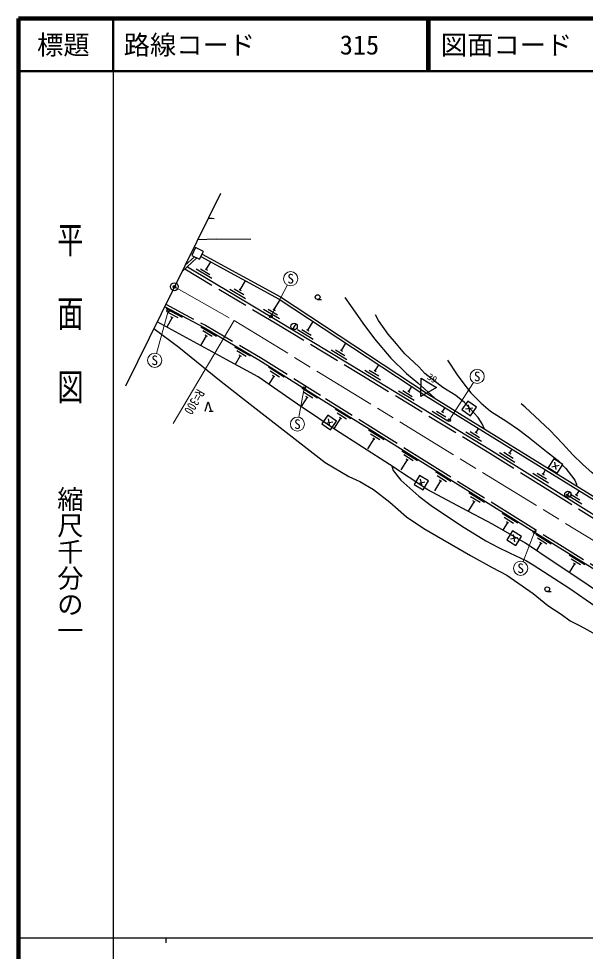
# Model space of a CAD drawing. Units: millimetres, scale not verified. Extents: x 40000 to 680000, y 20000 to 380000.
# Drawn here: x 40000 to 147890, y 202409 to 380000 of the extents above; entities that cross this region are included whole.
import ezdxf
from ezdxf.enums import TextEntityAlignment as Align

# ---------------------------------------------------------------- set-up
doc = ezdxf.new("R2010")
doc.units = ezdxf.units.MM
doc.header["$LTSCALE"] = 1000
doc.header["$PDMODE"] = 32
doc.header["$PDSIZE"] = 500
doc.linetypes.add('CHAIN', pattern=[18.5, 12, -1.5, 3.5, -1.5])
doc.linetypes.add('DASHED', pattern=[7.5, 6, -1.5])
for name, color, linetype, lineweight in [('M-BGD', 7, 'Continuous', 25), ('M-BMK', 2, 'CHAIN', 13), ('M-BMK-OTRS', 5, 'Continuous', 25), ('M-BMK-SRVR', 3, 'Continuous', 25), ('M-STR-HTXT', 7, 'Continuous', 13), ('M-STR-STRC', 7, 'Continuous', 25), ('M-TTL', 2, 'Continuous', 140), ('M-TTL-BAND', 7, 'Continuous', 25), ('M-TTL-LINE', 7, 'Continuous', 50)]:
    doc.layers.add(name, color=color, linetype=linetype, lineweight=lineweight)
doc.layers.add('M-OTRS', color=6, linetype='Continuous')
doc.layers.add('M-TTL-TXT', color=7, linetype='Continuous')
doc.styles.add('@ＭＳ ゴシック', font='')
doc.styles.add('ＭＳ ゴシック', font='')
doc.styles.get('@ＭＳ ゴシック').set_extended_font_data('@MS Gothic')
doc.styles.get('ＭＳ ゴシック').set_extended_font_data('MS Gothic')

msp = doc.modelspace()

# ---------------------------------------------------------------- linework, layer by layer
at = {"layer": 'M-BGD'}
for p, q in [((73940, 334437), (71038, 331774)), ((73459, 334674), (71649, 333013)), ((73766, 332361), (76771, 330567)), ((74597, 332389), (76401, 331312)), ((75519, 332362), (75940, 332111)), ((75730, 332237), (76588, 333675)), ((81037, 328544), (82840, 327468)), ((82169, 328392), (83181, 330088)), ((80205, 328517), (83211, 326722)), ((81959, 328518), (82380, 328267)), ((88609, 324548), (89767, 326487)), ((96925, 326524), (97675, 326524)), ((71184, 323085), (68092, 324724)), ((70355, 323015), (68500, 323999)), ((69433, 322995), (69000, 323224)), ((86645, 324672), (89650, 322878)), ((87477, 324700), (89280, 323623)), ((88399, 324673), (88819, 324422)), ((69217, 323109), (68223, 321234)), ((92754, 321907), (92133, 320880)), ((95039, 320678), (96048, 322350)), ((77682, 319501), (74664, 321272)), ((76851, 319467), (75040, 320529)), ((75929, 319486), (75506, 319734)), ((93075, 320812), (96072, 319003)), ((93907, 320835), (95705, 319750)), ((94829, 320805), (95248, 320552)), ((75718, 319610), (74626, 317749)), ((101460, 316803), (102316, 318221)), ((84151, 315705), (81132, 317477)), ((83320, 315672), (81508, 316734)), ((99497, 316937), (102493, 315129)), ((100329, 316960), (102127, 315876)), ((101250, 316930), (101670, 316677)), ((82186, 315815), (81223, 314173)), ((82398, 315691), (81975, 315939)), ((90525, 311754), (87564, 313619)), ((89693, 311746), (87916, 312866)), ((105918, 313062), (108906, 311239)), ((106750, 313082), (108543, 311988)), ((107672, 313047), (108090, 312791)), ((107881, 312919), (108593, 314086)), ((88564, 311925), (87617, 310422)), ((88772, 311794), (88357, 312056)), ((96870, 307755), (93909, 309621)), ((112321, 309156), (115309, 307334)), ((113153, 309176), (114946, 308083)), ((114075, 309141), (114493, 308886)), ((114284, 309013), (114860, 309958)), ((94910, 307927), (93785, 306141)), ((96038, 307748), (94261, 308867)), ((95117, 307796), (94703, 308058)), ((103229, 303779), (100260, 305633)), ((120687, 305108), (121190, 305932)), ((125068, 305679), (126463, 305915)), ((125883, 305100), (125648, 306494)), ((76285, 305268), (77038, 305268)), ((99268, 302401), (99011, 303792)), ((101268, 303942), (100077, 302034)), ((102397, 303768), (100616, 304880)), ((101476, 303813), (101061, 304072)), ((118724, 305251), (121712, 303428)), ((119556, 305271), (121349, 304177)), ((120477, 305236), (120896, 304980)), ((98444, 302969), (99835, 303225)), ((127090, 301202), (127565, 301983)), ((109587, 299801), (106623, 301661)), ((108755, 299792), (106976, 300908)), ((125127, 301345), (128115, 299523)), ((125959, 301365), (127752, 300272)), ((126880, 301330), (127299, 301075)), ((107627, 299968), (106431, 298062)), ((107834, 299838), (107419, 300099)), ((115941, 295815), (112976, 297675)), ((115109, 295806), (113330, 296922)), ((131518, 297421), (134487, 295568)), ((132350, 297432), (134132, 296320)), ((133272, 297388), (133687, 297128)), ((133479, 297258), (133957, 298023)), ((113980, 295983), (112784, 294077)), ((114188, 295853), (113773, 296113)), ((141516, 294685), (142899, 294978)), ((142354, 294140), (142061, 295523)), ((122304, 291845), (119334, 293697)), ((137880, 293449), (140849, 291595)), ((138712, 293460), (140493, 292348)), ((139633, 293415), (140049, 293156)), ((139841, 293286), (140333, 294073)), ((115985, 291476), (117361, 291805)), ((116838, 290953), (116508, 292328)), ((120343, 292007), (119152, 290098)), ((121472, 291834), (119690, 292945)), ((120550, 291878), (120135, 292137)), ((128668, 287877), (125698, 289729)), ((144898, 289943), (144238, 288941)), ((145068, 289477), (146847, 288360)), ((146197, 289299), (146713, 290121)), ((126707, 288039), (125568, 286213)), ((127836, 287866), (126054, 288977)), ((126915, 287910), (126499, 288169)), ((144236, 289468), (147200, 287607)), ((145989, 289430), (146404, 289169)), ((135035, 283913), (132061, 285759)), ((134203, 283900), (132418, 285007)), ((133281, 283942), (132865, 284200)), ((133073, 284071), (132178, 282628)), ((133643, 280938), (135026, 281231)), ((134481, 280393), (134188, 281777)), ((141407, 279958), (138434, 281804)), ((140575, 279945), (138791, 281052)), ((139446, 280116), (138575, 278713)), ((139654, 279987), (139238, 280245)), ((147787, 276015), (144810, 277855)), ((146955, 276000), (145169, 277104)), ((145826, 276169), (144822, 274544)), ((146034, 276041), (145617, 276298)), ((140629, 270911), (141379, 270911))]:
    msp.add_line(p, q, dxfattribs=at)
for points in [[(76086, 342009), (76811, 341998), (77252, 341961)], [(74082, 337946), (77585, 338094), (84205, 338004)], [(74694, 334706), (89623, 326582), (117508, 308213), (149950, 288116), (164916, 278716), (168200, 276655), (179329, 270187), (196040, 261777), (198325, 260675), (206817, 257289), (216463, 254872), (228720, 254045), (259598, 252567), (279626, 258782), (299109, 268377), (300842, 268443), (302502, 269792), (306214, 272877), (315151, 281491), (318065, 285285), (322268, 291728), (323110, 293098), (330627, 308316)], [(74924, 335150), (89881, 327011), (117777, 308635), (150214, 288540), (165182, 279140), (168459, 277083), (179567, 270627), (196261, 262226), (198527, 261133), (206971, 257766), (216542, 255368), (228749, 254544), (259534, 253071), (279440, 259248), (298984, 268872), (300656, 268937), (302184, 270179), (305880, 273250), (314778, 281825), (317657, 285575), (321845, 291995), (322672, 293340), (330168, 308516)], [(72116, 332764), (89451, 322414), (105624, 312656), (129492, 298097), (140548, 291193), (157743, 280395), (173533, 270588), (182803, 265426), (191684, 260577), (196471, 258227), (200328, 256673), (205792, 255047), (212002, 253357), (218643, 252490), (231488, 251436), (241620, 250804), (257738, 251026), (262318, 251737), (266528, 252581), (277468, 255867), (282714, 257750), (287450, 260347), (292497, 263185), (299479, 268391)], [(102085, 326885), (103621, 324759), (105545, 322012), (107734, 319058), (110866, 315371), (113847, 312462), (115979, 310675), (119252, 307721)], [(67781, 325172), (75319, 321177), (85756, 315054), (98126, 307260), (106707, 301903), (116939, 295485), (133234, 285325), (142191, 279766), (153522, 272767)], [(128702, 301866), (128269, 302820), (127472, 304036), (126641, 304963), (124863, 306943), (123211, 308221), (120750, 309785), (117335, 312426), (116183, 313704), (113533, 316199), (111931, 318055), (110353, 319920), (109293, 321418), (108524, 322555), (107926, 323607)], [(149650, 271305), (147237, 272948), (141748, 276575), (136499, 280112), (130244, 283754), (124419, 286817), (117907, 290288), (110633, 295124), (100321, 301681), (97167, 303878), (93117, 306588), (85603, 311826), (79605, 315040), (66343, 322257)], [(65739, 321032), (70480, 317474), (78236, 311140), (84054, 306590), (98367, 295489), (102880, 292833), (104978, 291869), (107559, 290364), (110677, 287956), (113821, 285169), (117118, 282945), (126049, 277769), (130161, 275470), (132952, 274019), (137960, 270539), (140719, 268260), (143268, 266600), (145026, 265365), (146926, 264369), (150006, 262652)], [(121626, 314943), (123480, 312174), (124726, 310473), (126111, 308773), (128081, 306765), (129836, 305289), (132911, 303295), (135185, 301784), (137035, 300382), (140836, 297349), (142726, 295875), (144189, 294344), (145266, 292939), (145887, 292096), (146191, 291354), (146198, 291028)], [(75498, 305268), (76081, 307050), (76663, 305268)], [(158563, 283297), (158138, 284246), (156456, 286560), (153768, 289837), (151543, 291783), (149203, 293539), (147336, 295193), (145496, 296975), (143548, 299116), (141103, 301668), (136404, 306001), (135686, 306668)], [(111051, 294846), (111321, 293954), (112791, 292144), (116220, 289062), (118565, 287306), (124343, 283406), (128936, 280587), (131330, 279294), (133430, 278306), (136708, 276749), (137976, 276013), (144917, 271485), (149699, 268202)]]:
    msp.add_lwpolyline(points, dxfattribs=at)
for points in [[(72960, 334920), (74440, 334191), (75169, 335671), (73689, 336400)], [(124371, 305562), (126001, 304403), (127160, 306033), (125530, 307192)], [(97749, 302840), (99396, 301706), (100530, 303353), (98883, 304488)], [(140824, 294539), (142501, 293448), (143591, 295125), (141914, 296215)], [(115298, 291311), (117003, 290265), (118048, 291970), (116343, 293016)], [(132951, 280792), (134628, 279701), (135718, 281378), (134042, 282468)]]:
    msp.add_lwpolyline(points, close=True, dxfattribs=at)
at = {"layer": 'M-BGD', "linetype": 'DASHED'}
for points in [[(71655, 332340), (89143, 321900), (105313, 312143), (129177, 297587), (140230, 290685), (157425, 279886), (173228, 270071), (182513, 264900), (191408, 260044), (196227, 257679), (200129, 256106), (205627, 254470), (211548, 252164), (216906, 250542), (230235, 248594), (240833, 247693), (248466, 248282), (259079, 249242), (266851, 251229), (277656, 255297), (282961, 257201), (287741, 259822), (292825, 262681), (300538, 268432)], [(68002, 325620), (75563, 321614), (86015, 315481), (98392, 307683), (106972, 302327), (117204, 295909), (133498, 285749), (142454, 280191), (153785, 273192)]]:
    msp.add_lwpolyline(points, dxfattribs=at)
at = {"layer": 'M-BGD'}
for centre, radius in [((96925, 326974), 450), ((92443, 321394), 600), ((144568, 289442), 600), ((140629, 271361), 450)]:
    msp.add_circle(centre, radius, dxfattribs=at)
at = {"layer": 'M-BMK'}
msp.add_lwpolyline([(69644, 328948), (81010, 322550), (154840, 277339), (172209, 266737), (185453, 259160), (196716, 253748), (206208, 249898), (216232, 246683), (223592, 245369), (232489, 244292), (241282, 243963), (247374, 244115), (259694, 245843), (269069, 248058), (281138, 252367), (289871, 256602), (298467, 261795), (304020, 265999), (310586, 271781), (316875, 278157), (321653, 284071), (325090, 288985), (328765, 294677), (334408, 306662)], dxfattribs=at)
at = {"layer": 'M-BMK-OTRS'}
msp.add_line((78412, 346724), (60320, 310044), dxfattribs=at)
at = {"layer": 'M-BMK-SRVR'}
msp.add_lwpolyline([(116561, 308029), (116662, 311562), (119526, 309790)], close=True, dxfattribs=at)
msp.add_circle((69644, 328948), 750, dxfattribs=at)
at = {"layer": 'M-OTRS'}
msp.add_point((69644, 328948), dxfattribs=at)
at = {"layer": 'M-STR-HTXT'}
for p, q in [((88006, 323277), (91159, 329294)), ((68441, 324332), (66259, 316258)), ((69442, 302914), (81010, 322550)), ((94331, 309651), (93320, 304124)), ((121994, 303559), (126572, 310732)), ((138186, 282251), (136051, 276609))]:
    msp.add_line(p, q, dxfattribs=at)
for centre in [(91786, 330489), (65907, 314954), (127298, 311870), (93077, 302796), (135573, 275347)]:
    msp.add_circle(centre, 1350, dxfattribs=at)
at = {"layer": 'M-STR-STRC'}
for centre in [(68441, 324332), (88006, 323277), (94331, 309651), (121994, 303559), (138186, 282251)]:
    msp.add_circle(centre, 250, dxfattribs=at)
at = {"layer": 'M-TTL'}
for p, q in [((40000, 380000), (40000, 20000)), ((680000, 380000), (40000, 380000))]:
    msp.add_line(p, q, dxfattribs=at)
at = {"layer": 'M-TTL-BAND'}
for p, q in [((58000, 370000), (58000, 20000)), ((40000, 205000), (579000, 205000)), ((68000, 205000), (68000, 204000))]:
    msp.add_line(p, q, dxfattribs=at)
at = {"layer": 'M-TTL-LINE'}
for p, q in [((58000, 380000), (58000, 370000)), ((117750, 380000), (117750, 370000)), ((118250, 380000), (118250, 370000)), ((40000, 370000), (680000, 370000))]:
    msp.add_line(p, q, dxfattribs=at)

# ---------------------------------------------------------------- texts
at = {"layer": 'M-STR-HTXT', "style": 'ＭＳ ゴシック'}
for p in [(91786, 330489), (65907, 314954), (127298, 311870), (93077, 302796), (135573, 275347)]:
    msp.add_text('S', height=1833, dxfattribs=at).set_placement(p, align=Align.MIDDLE_CENTER)
msp.add_text('39', height=1320, rotation=328.25, dxfattribs=at).set_placement((118187, 310648), align=Align.BOTTOM_CENTER)
at = {"layer": 'M-STR-HTXT', "style": 'ＭＳ ゴシック', "width": 0.8}
msp.add_text('R=300', height=1833, rotation=239.496, dxfattribs=at).set_placement((72220, 307752), align=Align.BOTTOM_CENTER)
at = {"layer": 'M-TTL-BAND', "style": '@ＭＳ ゴシック', "width": 1.4}
msp.add_text('平  面  図', height=3666, rotation=270, dxfattribs=at).set_placement((49777, 306475), align=Align.MIDDLE_RIGHT)
at = {"layer": 'M-TTL-BAND', "style": '@ＭＳ ゴシック'}
msp.add_text('縮尺千分の一', height=3666, rotation=270, dxfattribs=at).set_placement((49777, 261030), align=Align.MIDDLE_RIGHT)
at = {"layer": 'M-TTL-TXT', "style": 'ＭＳ ゴシック'}
msp.add_text('標題', height=3666, dxfattribs=at).set_placement((48500, 375000), align=Align.MIDDLE_CENTER)
for s, p in [('路線コード', (60000, 375000)), ('315', (101142, 375000)), ('図面コード', (120380, 375000))]:
    msp.add_text(s, height=3666, dxfattribs=at).set_placement(p, align=Align.MIDDLE_LEFT)

doc.saveas('drawing.dxf')
